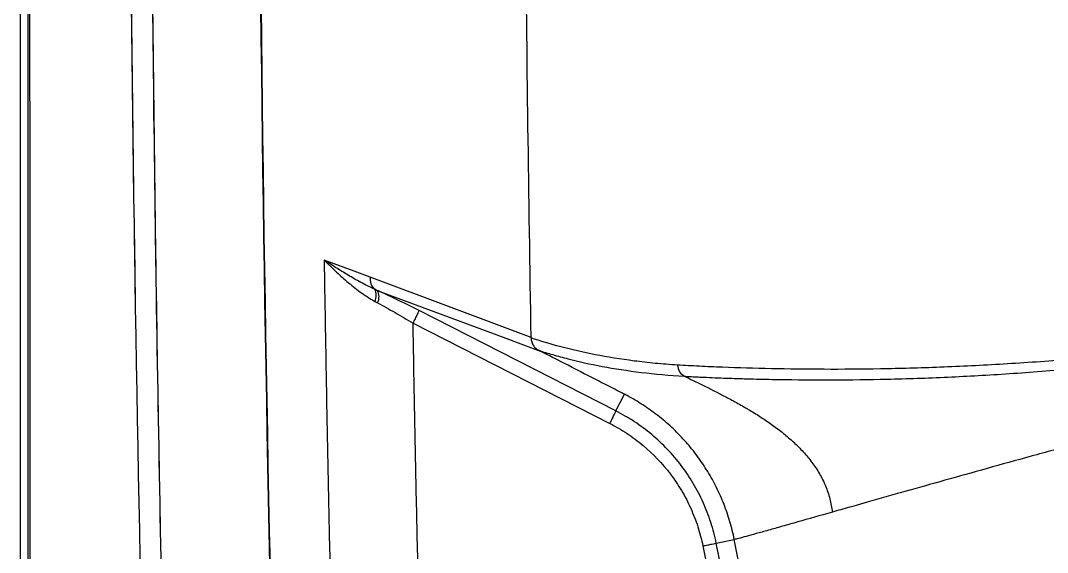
# Model space of a CAD drawing. Extents: x 527 to 611, y 788 to 934.
# Drawn here: x 527.07 to 537.9, y 833.91 to 839.52 of the extents above; entities that cross this region are included whole.
import ezdxf

# ---------------------------------------------------------------- set-up
doc = ezdxf.new("R2010")
doc.units = 0
doc.header["$MEASUREMENT"] = 0
doc.layers.add('1', color=4, linetype='Continuous')
doc.layers.add('GEOMETRY', color=3, linetype='Continuous', lineweight=25)

# ---------------------------------------------------------------- blocks, each defined once
blk = doc.blocks.new('2026_FLAIR')
at = {"layer": 'GEOMETRY'}
for p, q in [((0, 2.898), (0, 81.522)), ((3.201, 33.629), (3.203, 33.532)), ((3.201, 33.629), (3.206, 33.625)), ((6.278, 32.037), (4.203, 33.095)), ((4.14, 32.962), (6.215, 31.904)), ((6.278, 32.037), (6.369, 32.213)), ((7.337, 30.641), (7.528, 30.68)), ((8.169, 27.482), (7.528, 30.68)), ((7.196, 30.612), (7.839, 27.414)), ((7.98, 27.444), (7.337, 30.641))]:
    blk.add_line(p, q, dxfattribs=at)
at = {"layer": 'GEOMETRY', "flags": 128}
for points in [[(3.687, 33.447), (3.518, 33.511), (3.201, 33.629)], [(5.385, 32.813), (5.216, 32.876), (4.541, 33.129), (3.687, 33.447)], [(3.762, 33.309), (5.117, 32.803), (5.491, 32.663)]]:
    blk.add_lwpolyline(points, dxfattribs=at)
at = {"layer": 'GEOMETRY'}
for centre, radius, start, end in [((551.204, 42.21), 548.7, 177.68788, 182.31591), ((3.82, 33.425), 0.134, 170.524, 231.1854), ((3.62, 33.257), 0.132, 330.9194, 28.7669), ((3.651, 33.241), 0.13, 330.4308, 31.2617)]:
    blk.add_arc(centre, radius, start, end, dxfattribs=at)
for points, knots in [([(0.074, 81.522), (0.074, 81.496), (0.074, 81.471), (0.074, 81.42), (0.074, 81.343), (0.074, 81.164), (0.074, 80.805), (0.074, 80.089), (0.074, 78.655), (0.074, 77.427), (0.074, 74.97), (0.075, 73.332), (0.075, 68.418), (0.075, 65.142), (0.076, 55.314), (0.076, 48.762), (0.076, 35.658), (0.076, 29.106), (0.075, 19.278), (0.075, 16.002), (0.075, 11.088), (0.074, 9.45), (0.074, 6.993), (0.074, 5.765), (0.074, 4.331), (0.074, 3.615), (0.074, 3.256), (0.074, 3.077), (0.074, 3), (0.074, 2.949), (0.074, 2.924), (0.074, 2.898)], [0, 0, 0, 0, 0.000977, 0.000977, 0.001953, 0.003906, 0.007813, 0.015625, 0.03125, 0.0625, 0.0625, 0.125, 0.125, 0.25, 0.25, 0.5, 0.5, 0.75, 0.75, 0.875, 0.875, 0.9375, 0.9375, 0.96875, 0.984375, 0.992188, 0.996094, 0.998047, 0.999023, 0.999023, 1, 1, 1, 1]), ([(0.074, 81.522), (0.074, 81.496), (0.074, 81.471), (0.074, 81.42), (0.074, 81.343), (0.074, 81.164), (0.074, 80.805), (0.074, 80.089), (0.074, 78.655), (0.074, 77.427), (0.074, 74.97), (0.075, 73.332), (0.075, 68.418), (0.075, 65.142), (0.076, 55.314), (0.076, 48.762), (0.076, 35.658), (0.076, 29.106), (0.075, 19.278), (0.075, 16.002), (0.075, 11.088), (0.074, 9.45), (0.074, 6.993), (0.074, 5.765), (0.074, 4.331), (0.074, 3.615), (0.074, 3.256), (0.074, 3.077), (0.074, 3), (0.074, 2.949), (0.074, 2.924), (0.074, 2.898)], [0, 0, 0, 0, 0.000977, 0.000977, 0.001953, 0.003906, 0.007813, 0.015625, 0.03125, 0.0625, 0.0625, 0.125, 0.125, 0.25, 0.25, 0.5, 0.5, 0.75, 0.75, 0.875, 0.875, 0.9375, 0.9375, 0.96875, 0.984375, 0.992188, 0.996094, 0.998047, 0.999023, 0.999023, 1, 1, 1, 1]), ([(0.143, 2.947), (0.143, 2.951), (0.143, 2.954), (0.143, 2.96), (0.143, 2.97), (0.143, 2.992), (0.143, 3.037), (0.143, 3.126), (0.142, 3.305), (0.142, 3.663), (0.14, 4.379), (0.137, 5.81), (0.134, 7.037), (0.129, 9.491), (0.126, 11.127), (0.117, 16.035), (0.112, 19.307), (0.105, 25.851), (0.102, 29.122), (0.099, 35.666), (0.097, 42.21), (0.099, 48.754), (0.102, 55.298), (0.105, 58.569), (0.112, 65.113), (0.117, 68.385), (0.129, 74.929), (0.136, 78.201), (0.143, 81.473)], [0, 0, 0, 0, 0.000122, 0.000122, 0.000244, 0.000488, 0.000977, 0.001953, 0.003906, 0.007812, 0.015625, 0.03125, 0.0625, 0.0625, 0.125, 0.125, 0.25, 0.25, 0.375, 0.375, 0.5, 0.625, 0.625, 0.75, 0.75, 0.875, 0.875, 1, 1, 1, 1]), ([(0.143, 2.947), (0.143, 2.951), (0.143, 2.954), (0.143, 2.96), (0.143, 2.97), (0.143, 2.992), (0.143, 3.037), (0.143, 3.126), (0.142, 3.305), (0.142, 3.663), (0.14, 4.379), (0.137, 5.81), (0.134, 7.037), (0.129, 9.491), (0.126, 11.127), (0.117, 16.035), (0.112, 19.307), (0.105, 25.851), (0.102, 29.122), (0.099, 35.666), (0.097, 42.21), (0.099, 48.754), (0.102, 55.298), (0.105, 58.569), (0.112, 65.113), (0.117, 68.385), (0.129, 74.929), (0.136, 78.201), (0.143, 81.473)], [0, 0, 0, 0, 0.000122, 0.000122, 0.000244, 0.000488, 0.000977, 0.001953, 0.003906, 0.007812, 0.015625, 0.03125, 0.0625, 0.0625, 0.125, 0.125, 0.25, 0.25, 0.375, 0.375, 0.5, 0.625, 0.625, 0.75, 0.75, 0.875, 0.875, 1, 1, 1, 1]), ([(2.409, 79.692), (2.302, 78.133), (2.201, 76.573), (2.014, 73.452), (1.928, 71.891), (1.688, 67.208), (1.556, 64.084), (1.398, 59.398), (1.352, 57.835), (1.274, 54.71), (1.241, 53.147), (1.163, 48.458), (1.137, 45.332), (1.137, 40.643), (1.144, 39.08), (1.17, 35.954), (1.189, 34.391), (1.267, 29.702), (1.346, 26.578), (1.556, 20.331), (1.688, 17.209), (2.007, 10.966), (2.195, 7.846), (2.409, 4.727)], [0, 0, 0, 0, 0.0625, 0.0625, 0.125, 0.125, 0.25, 0.25, 0.3125, 0.3125, 0.375, 0.375, 0.5, 0.5, 0.5625, 0.5625, 0.625, 0.625, 0.75, 0.75, 0.875, 0.875, 1, 1, 1, 1]), ([(2.409, 79.692), (1.98, 73.454), (1.661, 67.209), (1.345, 57.836), (1.267, 54.71), (1.163, 48.458), (1.137, 45.332), (1.137, 39.08), (1.163, 35.953), (1.267, 29.702), (1.346, 26.578), (1.661, 17.208), (1.98, 10.965), (2.409, 4.727)], [0, 0, 0, 0, 0.476463, 0.476463, 0.714694, 0.714694, 0.952925, 0.952925, 1.191156, 1.191156, 1.429388, 1.429388, 1.90585, 1.90585, 1.90585, 1.90585]), ([(1.9, 17.259), (1.893, 17.418), (1.879, 17.735), (1.859, 18.211), (1.84, 18.687), (1.821, 19.163), (1.802, 19.64), (1.783, 20.117), (1.765, 20.594), (1.748, 21.071), (1.731, 21.549), (1.714, 22.027), (1.697, 22.505), (1.681, 22.983), (1.645, 24.08), (1.594, 25.798), (1.532, 28.138), (1.481, 30.483), (1.424, 33.609), (1.378, 37.518), (1.359, 42.206), (1.378, 46.895), (1.434, 51.586), (1.527, 56.271), (1.637, 60.179), (1.744, 63.302), (1.835, 65.647), (1.935, 67.986), (2.021, 69.828), (2.088, 71.174), (2.132, 72.028), (2.177, 72.88), (2.223, 73.732), (2.271, 74.584), (2.32, 75.435), (2.37, 76.285), (2.422, 77.135), (2.475, 77.984), (2.529, 78.833), (2.566, 79.398), (2.585, 79.681)], [0, 0, 0, 0, 0.007622, 0.0152478, 0.0228773, 0.0305105, 0.0381475, 0.0457882, 0.0534327, 0.061081, 0.068733, 0.0763887, 0.0840483, 0.0917116, 0.0993787, 0.1367747, 0.1742516, 0.2118103, 0.2494512, 0.3244448, 0.3995594, 0.4746722, 0.5496648, 0.6248834, 0.6997759, 0.7374382, 0.7750097, 0.8124909, 0.8498826, 0.8635707, 0.8772504, 0.8909219, 0.9045852, 0.9182402, 0.9318871, 0.9455258, 0.9591564, 0.972779, 0.9863935, 1, 1, 1, 1]), ([(2.585, 4.739), (2.379, 7.846), (2.199, 10.966), (2.046, 14.097), (1.894, 17.203), (1.767, 20.324), (1.666, 23.462), (1.565, 26.571), (1.49, 29.694), (1.44, 32.832), (1.39, 35.951), (1.365, 39.076), (1.365, 42.206), (1.365, 45.336), (1.39, 48.461), (1.44, 51.581), (1.49, 54.719), (1.565, 57.843), (1.666, 60.953), (1.767, 64.092), (1.893, 67.214), (2.046, 70.321), (2.199, 73.452), (2.379, 76.572), (2.585, 79.681)], [0, 0, 0, 0, 0.125, 0.125, 0.125, 0.25, 0.25, 0.25, 0.375, 0.375, 0.375, 0.5, 0.5, 0.5, 0.625, 0.625, 0.625, 0.75, 0.75, 0.75, 0.875, 0.875, 0.875, 1, 1, 1, 1]), ([(2.952, 20.037), (2.653, 27.416), (2.504, 34.804), (2.503, 49.58), (2.652, 56.968), (2.95, 64.346)], [0, 0, 0, 0, 0.5, 0.5, 1, 1, 1, 1]), ([(5.385, 32.813), (5.36, 34.297), (5.337, 36.062), (5.322, 37.827), (5.32, 38.108)], [0.0250203, 0.0250203, 0.0250203, 0.0250203, 0.25, 0.2926715, 0.2926715, 0.2926715, 0.2926715]), ([(3.735, 33.321), (3.684, 33.344), (3.636, 33.368), (3.542, 33.418), (3.497, 33.444), (3.41, 33.496), (3.368, 33.522), (3.306, 33.561), (3.286, 33.574), (3.255, 33.594), (3.245, 33.6), (3.231, 33.61), (3.226, 33.613), (3.218, 33.618), (3.216, 33.62), (3.212, 33.622), (3.211, 33.623), (3.208, 33.624), (3.207, 33.625), (3.206, 33.626)], [0, 0, 0, 0, 0.25, 0.25, 0.5, 0.5, 0.75, 0.75, 0.875, 0.875, 0.9375, 0.9375, 0.96875, 0.96875, 0.984375, 0.984375, 0.992188, 0.992188, 1, 1, 1, 1]), ([(3.206, 33.625), (3.207, 33.624), (3.208, 33.623), (3.21, 33.62), (3.211, 33.619), (3.214, 33.616), (3.217, 33.614), (3.223, 33.607), (3.228, 33.602), (3.242, 33.588), (3.251, 33.579), (3.279, 33.552), (3.298, 33.533), (3.338, 33.496), (3.358, 33.478), (3.399, 33.441), (3.42, 33.422), (3.485, 33.367), (3.531, 33.33), (3.603, 33.277), (3.628, 33.26), (3.68, 33.225), (3.707, 33.209), (3.735, 33.193)], [0, 0, 0, 0, 0.007813, 0.007813, 0.015625, 0.015625, 0.03125, 0.03125, 0.0625, 0.0625, 0.125, 0.125, 0.25, 0.25, 0.375, 0.375, 0.5, 0.5, 0.75, 0.75, 0.875, 0.875, 1, 1, 1, 1]), ([(3.203, 33.532), (3.205, 33.378), (3.211, 33.069), (3.219, 32.605), (3.227, 32.141), (3.236, 31.678), (3.245, 31.214), (3.255, 30.75), (3.265, 30.287), (3.276, 29.823), (3.287, 29.36), (3.298, 28.896), (3.31, 28.432), (3.322, 27.969), (3.335, 27.505), (3.348, 27.042), (3.361, 26.578), (3.375, 26.115), (3.389, 25.651), (3.403, 25.188), (3.418, 24.724), (3.434, 24.261), (3.45, 23.797), (3.466, 23.334), (3.482, 22.871), (3.499, 22.407), (3.517, 21.944), (3.534, 21.48), (3.553, 21.017), (3.571, 20.554), (3.584, 20.245), (3.59, 20.09)], [0, 0, 0, 0, 0.034484, 0.068969, 0.103452, 0.137936, 0.172419, 0.206902, 0.241385, 0.275868, 0.310351, 0.344833, 0.379315, 0.413798, 0.44828, 0.482762, 0.517244, 0.551726, 0.586208, 0.62069, 0.655172, 0.689654, 0.724136, 0.758619, 0.793101, 0.827584, 0.862067, 0.89655, 0.931033, 0.965516, 1, 1, 1, 1]), ([(4.203, 33.095), (4.127, 33.134), (4.052, 33.171), (3.942, 33.224), (3.905, 33.242), (3.833, 33.276), (3.797, 33.293), (3.762, 33.309)], [0, 0, 0, 0, 0.5, 0.5, 0.75, 0.75, 1, 1, 1, 1]), ([(3.764, 33.177), (3.794, 33.161), (3.825, 33.145), (3.887, 33.11), (3.918, 33.093), (3.981, 33.057), (4.012, 33.038), (4.076, 33.001), (4.108, 32.981), (4.14, 32.962)], [0, 0, 0, 0, 0.25, 0.25, 0.5, 0.5, 0.75, 0.75, 1, 1, 1, 1]), ([(4.14, 32.962), (4.148, 32.978), (4.156, 32.994), (4.171, 33.025), (4.178, 33.039), (4.19, 33.063), (4.194, 33.074), (4.201, 33.088), (4.203, 33.093), (4.203, 33.095)], [0, 0, 0, 0, 0.25, 0.25, 0.5, 0.5, 0.75, 0.75, 1, 1, 1, 1]), ([(4.462, 21.487), (4.456, 21.646), (4.444, 21.965), (4.426, 22.443), (4.408, 22.921), (4.391, 23.399), (4.375, 23.877), (4.358, 24.355), (4.343, 24.833), (4.327, 25.311), (4.312, 25.789), (4.298, 26.267), (4.284, 26.745), (4.27, 27.223), (4.257, 27.701), (4.244, 28.18), (4.232, 28.658), (4.22, 29.136), (4.208, 29.614), (4.197, 30.092), (4.187, 30.571), (4.176, 31.049), (4.167, 31.527), (4.157, 32.005), (4.148, 32.484), (4.143, 32.802), (4.14, 32.962)], [0, 0, 0, 0, 0.041668, 0.083336, 0.125003, 0.16667, 0.208337, 0.250004, 0.29167, 0.333336, 0.375002, 0.416668, 0.458334, 0.5, 0.541666, 0.583332, 0.624998, 0.666664, 0.70833, 0.749996, 0.791663, 0.83333, 0.874997, 0.916664, 0.958332, 1, 1, 1, 1]), ([(5.385, 32.807), (5.385, 32.793), (5.387, 32.78), (5.393, 32.76), (5.395, 32.753), (5.4, 32.741), (5.403, 32.735), (5.41, 32.723), (5.414, 32.718), (5.423, 32.707), (5.428, 32.702), (5.438, 32.693), (5.444, 32.689), (5.455, 32.681), (5.461, 32.678), (5.466, 32.675)], [0, 0, 0, 0, 0.25, 0.25, 0.375, 0.375, 0.5, 0.5, 0.625, 0.625, 0.75, 0.75, 0.875, 0.875, 1, 1, 1, 1]), ([(6.928, 32.52), (6.848, 32.525), (6.77, 32.531), (6.618, 32.546), (6.544, 32.554), (6.327, 32.582), (6.19, 32.604), (5.932, 32.654), (5.811, 32.683), (5.586, 32.743), (5.482, 32.774), (5.385, 32.807)], [0, 0, 0, 0, 0.125, 0.125, 0.25, 0.25, 0.5, 0.5, 0.75, 0.75, 1, 1, 1, 1]), ([(5.491, 32.663), (5.489, 32.664), (5.487, 32.665), (5.482, 32.668), (5.48, 32.669), (5.474, 32.672), (5.47, 32.674), (5.466, 32.675)], [0, 0, 0, 0, 0.25, 0.25, 0.5, 0.5, 1, 1, 1, 1]), ([(5.466, 32.675), (5.513, 32.66), (5.562, 32.645), (5.665, 32.616), (5.719, 32.601), (5.886, 32.558), (6.007, 32.531), (6.264, 32.483), (6.401, 32.461), (6.69, 32.426), (6.842, 32.412), (7.002, 32.403)], [0, 0, 0, 0, 0.125, 0.125, 0.25, 0.25, 0.5, 0.5, 0.75, 0.75, 1, 1, 1, 1]), ([(6.369, 32.213), (6.357, 32.219), (6.316, 32.24), (6.218, 32.29), (6.017, 32.393), (5.766, 32.522), (5.571, 32.622), (5.491, 32.663)], [0.6431834, 0.6431834, 0.6431834, 0.6431834, 0.65625, 0.6875, 0.75, 0.875, 0.9620449, 0.9620449, 0.9620449, 0.9620449]), ([(11.798, 32.647), (11.767, 32.644), (11.736, 32.64), (11.674, 32.634), (11.643, 32.631), (11.55, 32.622), (11.489, 32.616), (11.306, 32.6), (11.185, 32.589), (10.827, 32.56), (10.594, 32.544), (10.139, 32.516), (9.916, 32.506), (9.484, 32.489), (9.273, 32.483), (8.865, 32.476), (8.666, 32.475), (8.283, 32.476), (8.098, 32.478), (7.74, 32.486), (7.568, 32.491), (7.362, 32.499), (7.321, 32.5), (7.24, 32.504), (7.2, 32.506), (7.081, 32.512), (7.004, 32.515), (6.928, 32.52)], [0, 0, 0, 0, 0.015625, 0.015625, 0.03125, 0.03125, 0.0625, 0.0625, 0.125, 0.125, 0.25, 0.25, 0.375, 0.375, 0.5, 0.5, 0.625, 0.625, 0.75, 0.75, 0.875, 0.875, 0.90625, 0.90625, 0.9375, 0.9375, 1, 1, 1, 1]), ([(6.928, 32.52), (6.93, 32.495), (6.938, 32.471), (6.963, 32.43), (6.981, 32.414), (7.002, 32.403)], [0, 0, 0, 0, 0.5, 0.5, 1, 1, 1, 1]), ([(7.002, 32.403), (7.014, 32.402), (7.039, 32.4), (7.076, 32.399), (7.111, 32.397), (7.145, 32.395), (7.176, 32.394), (7.206, 32.393), (7.265, 32.39), (7.354, 32.386), (7.468, 32.382), (7.593, 32.378), (7.722, 32.374), (7.861, 32.371), (8.133, 32.366), (8.549, 32.363), (9.146, 32.37), (9.767, 32.391), (10.318, 32.422), (10.769, 32.455), (11.119, 32.485), (11.404, 32.514), (11.597, 32.535), (11.693, 32.546), (11.755, 32.553), (11.803, 32.559), (11.828, 32.562), (11.839, 32.563)], [0, 0, 0, 0, 0.010541, 0.020545, 0.030013, 0.038944, 0.04734, 0.055199, 0.062522, 0.093775, 0.125024, 0.14968, 0.187518, 0.219458, 0.250019, 0.379706, 0.500089, 0.62755, 0.75007, 0.812533, 0.875002, 0.937488, 0.962489, 0.975261, 0.987495, 0.994427, 1, 1, 1, 1]), ([(7.002, 32.403), (7.062, 32.373), (7.209, 32.302), (7.398, 32.207), (7.545, 32.128), (7.618, 32.086), (7.654, 32.065), (7.675, 32.053), (7.706, 32.035), (7.752, 32.007), (7.833, 31.955), (7.932, 31.888), (8.046, 31.801), (8.155, 31.708), (8.257, 31.606), (8.349, 31.495), (8.428, 31.376), (8.492, 31.247), (8.538, 31.11), (8.556, 31.016), (8.562, 30.968)], [0, 0, 0, 0, 0.0879793, 0.2129793, 0.2754793, 0.3067293, 0.3223543, 0.3301668, 0.3379793, 0.3692293, 0.4004793, 0.4629793, 0.5254793, 0.5879793, 0.6504793, 0.7129793, 0.7754793, 0.8379793, 0.9004793, 0.9629793, 0.9629793, 0.9629793, 0.9629793]), ([(7.528, 30.68), (7.515, 30.743), (7.484, 30.868), (7.422, 31.051), (7.344, 31.228), (7.25, 31.397), (7.142, 31.558), (7.021, 31.709), (6.887, 31.848), (6.741, 31.975), (6.611, 32.07), (6.502, 32.139), (6.44, 32.175), (6.397, 32.198), (6.38, 32.207), (6.371, 32.212), (6.369, 32.213)], [0, 0, 0, 0, 0.0625, 0.125, 0.1875, 0.25, 0.3125, 0.375, 0.4375, 0.5, 0.5625, 0.59375, 0.625, 0.6328125, 0.640625, 0.6431834, 0.6431834, 0.6431834, 0.6431834]), ([(6.215, 31.904), (6.224, 31.921), (6.232, 31.937), (6.247, 31.967), (6.254, 31.982), (6.265, 32.006), (6.27, 32.016), (6.276, 32.031), (6.278, 32.036), (6.278, 32.037)], [0, 0, 0, 0, 0.25, 0.25, 0.5, 0.5, 0.75, 0.75, 1, 1, 1, 1]), ([(7.337, 30.641), (7.322, 30.716), (7.303, 30.789), (7.257, 30.932), (7.23, 31.002), (7.168, 31.139), (7.133, 31.206), (7.056, 31.337), (7.014, 31.4), (6.878, 31.579), (6.774, 31.688), (6.599, 31.835), (6.538, 31.88), (6.443, 31.943), (6.411, 31.963), (6.345, 32.002), (6.312, 32.02), (6.278, 32.037)], [0, 0, 0, 0, 0.125, 0.125, 0.25, 0.25, 0.375, 0.375, 0.5, 0.5, 0.75, 0.75, 0.875, 0.875, 0.9375, 0.9375, 1, 1, 1, 1]), ([(6.215, 31.904), (6.278, 31.872), (6.339, 31.837), (6.455, 31.76), (6.512, 31.718), (6.674, 31.582), (6.77, 31.481), (6.896, 31.314), (6.935, 31.256), (7.007, 31.135), (7.039, 31.073), (7.096, 30.946), (7.121, 30.881), (7.164, 30.749), (7.182, 30.681), (7.196, 30.612)], [0, 0, 0, 0, 0.125, 0.125, 0.25, 0.25, 0.5, 0.5, 0.625, 0.625, 0.75, 0.75, 0.875, 0.875, 1, 1, 1, 1]), ([(12.166, 31.941), (12.155, 31.94), (12.132, 31.936), (12.088, 31.927), (12.01, 31.911), (11.857, 31.875), (11.642, 31.821), (11.388, 31.755), (11.14, 31.689), (10.896, 31.623), (10.577, 31.536), (10.19, 31.428), (9.745, 31.303), (9.393, 31.204), (9.124, 31.128), (8.985, 31.089), (8.906, 31.066), (8.874, 31.057), (8.819, 31.041), (8.742, 31.019), (8.651, 30.994), (8.591, 30.977), (8.562, 30.968)], [0, 0, 0, 0, 0.007812, 0.015625, 0.03125, 0.0625, 0.125, 0.1875, 0.25, 0.3125, 0.375, 0.5, 0.625, 0.75, 0.8125, 0.875, 0.882812, 0.890625, 0.90625, 0.9375, 0.96875, 1, 1, 1, 1]), ([(8.562, 30.968), (8.432, 30.932), (8.249, 30.879), (8.031, 30.818), (7.884, 30.776), (7.755, 30.74), (7.648, 30.711), (7.568, 30.689), (7.536, 30.682), (7.528, 30.68)], [0.0000001, 0.0000001, 0.0000001, 0.0000001, 0.2500001, 0.3750001, 0.5000001, 0.6250001, 0.7500001, 0.8750001, 1, 1, 1, 1]), ([(7.196, 30.612), (7.213, 30.616), (7.231, 30.619), (7.264, 30.626), (7.279, 30.629), (7.305, 30.634), (7.315, 30.637), (7.331, 30.64), (7.335, 30.641), (7.337, 30.641)], [0, 0, 0, 0, 0.25, 0.25, 0.5, 0.5, 0.75, 0.75, 1, 1, 1, 1])]:
    blk.add_open_spline(points, degree=3, knots=knots, dxfattribs=at)
for points in [[(3.206, 33.626), (3.206, 33.626), (3.206, 33.626), (3.206, 33.625)], [(3.762, 33.309), (3.753, 33.313), (3.744, 33.317), (3.735, 33.321)], [(3.735, 33.193), (3.745, 33.188), (3.754, 33.182), (3.764, 33.177)], [(5.385, 32.807), (5.385, 32.809), (5.385, 32.811), (5.385, 32.813)]]:
    blk.add_open_spline(points, degree=3, dxfattribs=at)

msp = doc.modelspace()

# ---------------------------------------------------------------- block references
at = {"layer": '1'}
msp.add_blockref('2026_FLAIR', (527.067, 803.363), dxfattribs=at)

doc.saveas('drawing.dxf')
